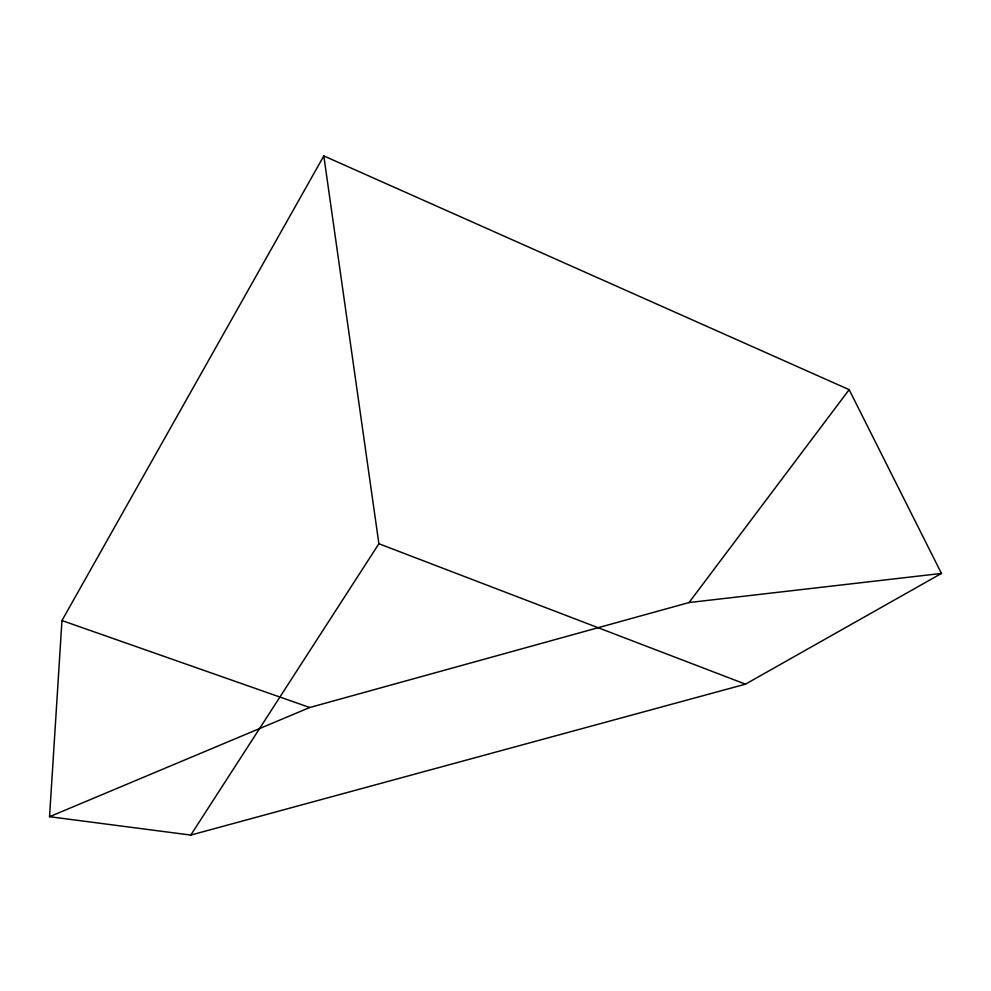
<?xml version="1.0" encoding="UTF-8"?>
<svg xmlns="http://www.w3.org/2000/svg" width="991" height="991" viewBox="0 0 991 991"><rect width="100%" height="100%" fill="white"/><g stroke="black" fill="none" stroke-linecap="round" stroke-linejoin="round"><path stroke-width="1.49" d="M49.55 816.708L61.962 620.552L323.809 155.921L849.138 389.661L941.45 573.43L745.48 684.162L190.78 835.079L49.55 816.708L309.737 707.512L689.03 602.553L941.45 573.43M190.78 835.079L378.896 543.737L323.809 155.921M689.03 602.553L849.138 389.661M61.962 620.552L309.737 707.512M378.896 543.737L745.48 684.162"/></g></svg>
